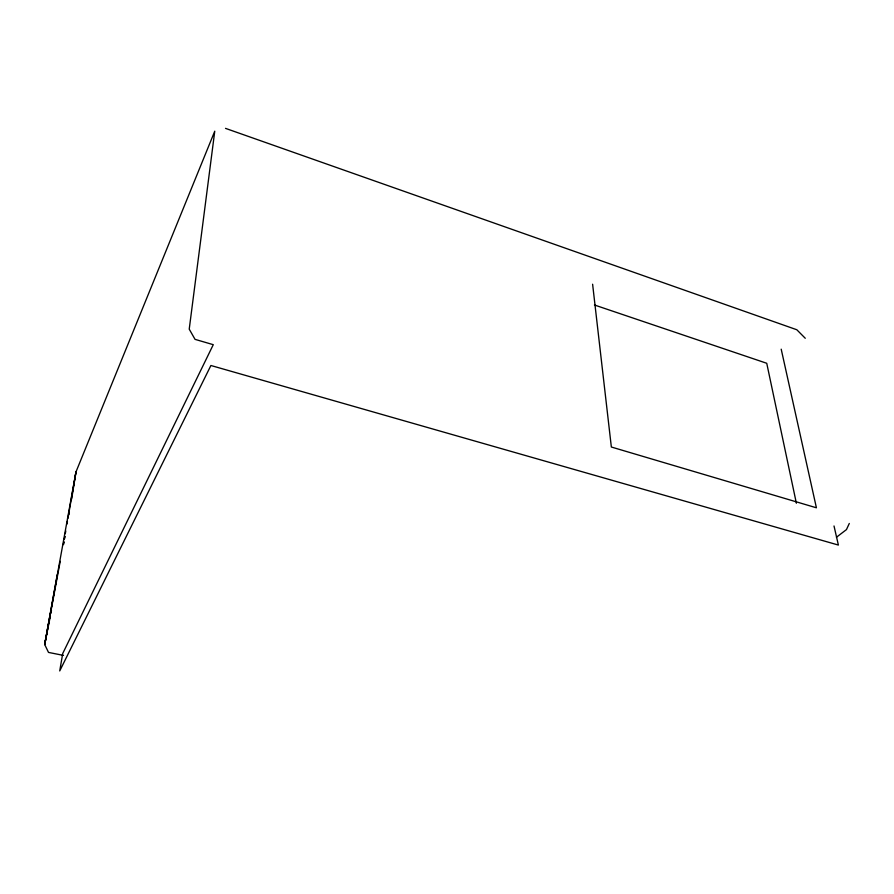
<?xml version="1.0" encoding="UTF-8"?>
<svg xmlns="http://www.w3.org/2000/svg" width="894" height="894" viewBox="0 0 894 894"><rect width="100%" height="100%" fill="white"/><g stroke="black" fill="none" stroke-linecap="round" stroke-linejoin="round"><path stroke-width="1.34" d="M71.632 499.098L75.979 471.909L214.761 131.183L189.226 329.148L195.048 339.362L213.275 344.682L62.714 653.514L59.73 670.936L210.906 365.501L838.382 545.061L834.013 525.974M63.876 541.92L63.396 544.658L63.932 541.943M64.826 536.422L64.346 539.171L64.927 536.467M65.296 533.684L65.776 530.935M66.961 524.074L67.43 521.325M67.91 518.576L75.979 471.909L44.7 644.518L48.511 652.419L63.496 655.403M50.388 615.899L44.7 644.518L60.211 561.331M44.7 644.518L57.272 574.574M68.883 514.575L69.386 511.837M50.924 613.172L51.461 610.446M849.3 523.459L846.45 529.606L836.46 537.238M594.421 304.988L766.739 363.277L796.375 503.233M225.512 128.367L796.811 329.752L805.27 338.278M781.2 349.174L816.412 507.792L611.351 447.022L592.61 284.225"/></g></svg>
